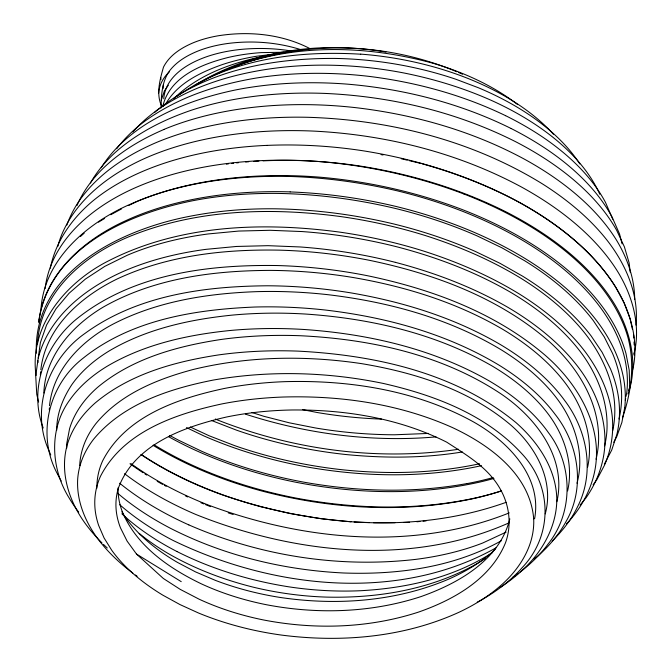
<?xml version="1.0" encoding="UTF-8"?>
<svg xmlns="http://www.w3.org/2000/svg" width="672" height="672" viewBox="0 0 672 672"><rect width="100%" height="100%" fill="white"/><g stroke="black" fill="none" stroke-linecap="round" stroke-linejoin="round"><path stroke-width="1.01" d="M56.725 430.206C56.591 413.885 62.924 398.16 71.803 384.703A236.804 132.896 7.9 0 1 108.872 351.12C146.084 328.978 189.244 319.519 231.899 315.143A291.152 163.405 7.9 0 1 305.735 314.059C370.373 318.478 435.473 333.362 492.005 365.921A226.027 126.848 7.9 0 1 550.628 417.362C565.421 438.48 573.476 465.352 567.605 490.93M36.33 353.245C33.062 271.085 122.144 228.95 190.831 216.09A275.369 154.552 7.9 0 1 275.528 208.807C315.269 209.488 354.85 214.679 393.49 223.902A309.607 173.762 7.9 0 1 475.289 251.429L499.859 263.239L522.64 276.192A301.039 168.949 7.9 0 1 591.251 336.092L602.104 352.254L610.386 368.71A309.238 173.552 7.9 0 1 616.871 434.398L611.738 450.03L604.355 464.159M43.84 393.028C45.133 355.681 72.719 325.088 103.53 306.936C153.846 278.334 212.948 270.614 269.993 270.396A301.274 169.084 7.9 0 1 352.968 277.486C405.292 286.423 456.901 302.417 502.858 329.389A256.376 143.884 7.9 0 1 566.908 385.258C583.674 408.551 593.872 438.354 587.647 467.048M635.998 325.088C638.896 295.268 626.598 266.263 609.008 242.777A304.576 170.94 7.9 0 0 542.119 183.691C472.088 140.574 389.794 119.809 308.003 117.298A279.258 156.727 7.9 0 0 155.912 142.699C125.824 155.66 97.188 174.434 78.506 201.894A301.871 169.42 7.9 0 0 66.856 225.061M41.026 308.347C44.654 259.736 85.924 224.28 127.688 205.38M49.283 409.92L49.392 407.854M49.501 405.779C53.18 369.096 81.841 340.578 113.072 324.106C157.273 301.224 207.514 293.412 256.763 291.648A296.898 166.631 7.9 0 1 327.852 294.68C388.475 301.862 448.988 318.234 501.556 350.011A241.349 135.45 7.9 0 1 557.164 398.84C575.047 422.545 584.993 453.944 577.004 483.269M302.467 50.165C278.536 42.361 252.848 40.253 227.909 43.47A108.562 60.934 7.9 0 0 198.87 50.677C187.631 55.104 176.66 61.412 169.277 71.207C161.893 81.74 161.188 95.458 161.137 107.89M163.069 88.62L163.372 84.773M40.362 374.766L40.656 371.75M40.849 369.743C45.57 327.298 81.27 296.26 117.718 278.695C168.059 255.335 224.448 249.094 279.409 250.152A304.987 171.158 7.9 0 1 370.28 260.484C433.7 273.773 496.91 296.999 546.815 339.461C580.625 368.449 607.127 413.473 596.072 459.245M163.75 98.776C165.48 76.364 187.723 63.269 206.875 56.641A120.901 67.847 7.9 0 1 240.694 49.434C257.502 47.796 274.529 48.224 291.194 50.971M634.04 355.068L634.402 351.943M161.532 105.966C155.921 93.702 159.97 79.388 163.514 67.057C169.646 54.978 181.81 47.51 193.956 42.487A104.815 58.825 7.9 0 1 218.123 35.792C248.791 30.912 281.467 34.037 309.355 48.283M158.684 93.08C159.18 84.798 163.523 77.137 169.571 71.61M45.091 288.548C51.232 238.501 95.768 204.162 139.44 185.968A283.45 159.079 7.9 0 1 324.366 161.977C372.095 166.345 419.244 176.996 464.05 194.057M625.296 400.268L625.674 398.311M626.052 396.346L626.8 392.423A309.17 173.51 7.9 0 0 397.362 190.856C362.88 182.75 327.667 177.828 292.261 176.543A281.282 157.861 7.9 0 0 127.739 205.414M624.683 407.812L621.852 422.52L616.694 436.8L613.712 442.294M38.741 321.905C48.88 248.161 128.285 213.587 192.956 200.701A275.369 154.543 7.9 0 1 277.654 193.418C317.386 194.09 356.966 199.29 395.615 208.513A309.607 173.754 7.9 0 1 477.414 236.04L501.976 247.85L524.765 260.803A301.039 168.949 7.9 0 1 593.376 320.704L604.22 336.865L612.511 353.321A309.238 173.552 7.9 0 1 618.996 419.009M39.085 319.738C45.209 272.916 84.798 239.266 125.563 220.769A281.282 157.861 7.9 0 1 290.128 191.881M534.601 518.784C542.539 475.734 506.604 440.118 471.962 421.067C415.153 390.163 349.188 379.924 285.13 381.654A265.39 148.94 7.9 0 0 224.204 388.492C178.08 398.378 125.639 416.027 102.648 460.824A201.306 112.98 7.9 0 0 96.886 488.174M161.255 100.162L164.43 90.938L168.302 85.226M509.821 518.843C499.741 560.129 458.22 583.405 420.949 596.602C371.204 612.872 317.352 614.51 266.137 604.674A180.247 101.161 7.9 0 1 201.104 583.733C169.058 568.277 137.012 546.277 122.598 512.459A180.348 101.212 7.9 0 1 118.062 487.847M162.842 106.126C169.714 76.818 201.793 64.058 228.077 57.49A147 82.505 7.9 0 1 261.408 52.609L284.088 52.24M634.015 353.976C641.071 325.786 632.612 296.024 617.786 271.748A309.901 173.922 7.9 0 0 521.018 186.774C457.271 152.51 385.426 134.652 313.337 131.082A282.4 158.491 7.9 0 0 140.23 160.507C107.125 176.282 75.76 200.516 61.454 235.301A304.088 170.663 7.9 0 0 57.725 246.616M632.654 369.902C638.761 344.14 632.033 317.066 619.744 294.126A313.076 175.703 7.9 0 0 576.332 241.794A313.076 175.703 7.9 0 0 509.183 197.014C463.126 173.737 413.221 158.676 362.309 150.671A286.18 160.608 7.9 0 0 267.254 145.387M627.984 394.002C637.98 366.072 631.403 334.975 617.618 309.515A313.076 175.703 7.9 0 0 574.216 257.183A313.076 175.703 7.9 0 0 507.058 212.402C461 189.126 411.096 174.065 360.184 166.06A286.18 160.608 7.9 0 0 265.138 160.776A283.45 159.079 7.9 0 0 263.063 160.852M163.17 106.117L163.682 104.37M556.87 501.724C567.084 457.598 535.399 417.001 500.716 393.691C441.722 354.497 370.163 339.1 300.283 335.731A284.248 159.533 7.9 0 0 220.685 339.528C176.929 346.223 131.972 358.52 97.415 387.5A228.01 127.966 7.9 0 0 69.586 428.652L66.679 443.881L66.763 448.048M628.513 390.558L629.16 388.592M622.524 417.749C631.268 392.448 634.99 364.409 628.135 338.184A311.632 174.896 7.9 0 0 464.041 194.065M545.252 513.895C554.467 480.194 535.433 446.149 510.308 424.637C468.476 389.382 414.59 372.456 361.427 363.611C305.693 355.32 248.228 356.101 193.326 369.457C157.256 379.058 120.221 394.027 95.903 423.612A216.712 121.624 7.9 0 0 79.817 463.596L79.867 465.629M38.262 357.991C49.19 315.781 86.68 287.263 125 270.707A264.978 148.714 7.9 0 1 206.144 249.329L236.611 246.448L268.061 245.675L300.031 246.952A307.188 172.402 7.9 0 1 395.346 262.34M165.379 104.546C177.047 83.504 200.248 72.4 222.046 64.68A184.708 103.656 7.9 0 1 256.771 56.213L276.15 53.852M593.099 484.798L596.778 479.816L604.615 464.965A308.759 173.284 7.9 0 0 612.326 417.371C610 393.54 599.634 371.322 585.539 352.22A292.362 164.077 7.9 0 0 519.011 293.79C488.888 275.377 456.246 261.433 422.638 250.765A308.734 173.267 7.9 0 0 339.494 232.084C262.038 221.726 179.231 224.708 108.419 260.921C66.335 282.148 28.879 325.643 36.044 375.539M580.096 505.025L585.875 498.036A307.188 172.402 7.9 0 0 604.783 446.317C606.346 420.017 597.038 394.38 582.389 372.842A282.156 158.357 7.9 0 0 507.562 307.146C472.5 286.952 434.423 272.572 395.346 262.34M173.645 98.776C200.97 71.87 239.518 60.22 276.444 53.836M80.447 236.519L84.168 233.192M566.504 523.757L568.739 521.556A304.996 171.167 7.9 0 0 593.956 474.634C605.002 428.862 578.5 383.838 544.69 354.85C494.794 312.388 431.575 289.162 368.155 275.864A304.987 171.167 7.9 0 0 277.292 265.541C208.345 264.516 133.963 273.764 78.145 317.755C45.679 343.174 28.157 388.332 43.218 428.005M154.812 112.333L156.265 110.905C205.59 70.09 272.177 58.178 334.589 58.422A228.892 128.461 7.9 0 1 456.036 79.313L478.246 87.696A234.242 131.46 7.9 0 1 579.81 163.926M495.222 549.276L490.678 553.61A249.152 139.835 7.9 0 1 448.073 579.39C395.573 601.591 336.764 605.749 280.745 597.534A189.991 106.63 7.9 0 1 215.158 580.28L195.544 571.906L177.408 562.38A196.115 110.065 7.9 0 1 123.421 514.483L121.918 511.795M533.946 559.096L537.961 555.904A296.898 166.631 7.9 0 0 566.177 521.287C585.598 487.486 578.726 444.074 555.038 414.229A241.349 135.45 7.9 0 0 499.43 365.392C446.863 333.623 386.358 317.251 325.727 310.078A296.898 166.622 7.9 0 0 254.646 307.037C194.788 309.523 130.956 319.729 82.958 358.327C48.434 385.006 36.33 435.305 57.464 473.97M173.888 98.599L175.484 97.423M177.089 96.247C229.824 58.817 297.612 50.366 360.73 54.205M194.376 85.68C250.681 50.232 321.048 40.765 385.98 52.063M496.003 547.856C397.303 603.12 271.496 588.302 172.922 540.364A252.378 141.641 7.9 0 1 119.75 504.714M197.778 83.849C268.262 42.823 356.034 42.134 433.037 63.269A192.679 108.133 7.9 0 1 517.322 104.336M492.626 552.434C453.491 577.718 406.585 588.244 360.536 590.722A213.629 119.893 7.9 0 1 288.364 586.757C249.715 580.633 211.831 569.167 176.87 551.485M98.524 222.146L104.63 218.434M110.746 214.729L121.548 208.883M506.092 532.132L482.689 543.018A235.637 132.241 7.9 0 1 415.43 559.406C338.629 568.252 259.636 555.786 188.84 524.899M501.287 540.784C453.524 567.454 397.547 574.938 343.543 572.989C283.676 570.066 224.095 555.643 170.587 528.36A263.584 147.932 7.9 0 1 117.709 493.29M477.229 602.129L479.926 600.785A276.007 154.904 7.9 0 0 522.119 567.714C552.989 535.273 552.443 486.36 521.942 453.81C486.049 414.481 434.07 395.01 383.3 383.443C327.466 371.843 269.422 370.238 213.192 380.083C169.512 388.752 123.287 403.662 93.786 439.001A216.712 121.624 7.9 0 0 77.692 478.976C76.448 499.615 84.311 519.54 95.953 536.239A230.597 129.419 7.9 0 0 132.804 573.09M128.974 205.338L137.323 201.356A283.45 159.079 7.9 0 1 322.241 177.374C369.978 181.726 417.119 192.385 461.933 209.446A311.632 174.896 7.9 0 1 625.993 353.573L629.227 370.247L629.689 386.778M164.002 129.452C140.759 139.381 118.7 152.594 100.825 170.629A298.175 167.345 7.9 0 0 76.936 205.615M509.25 522.749C410.651 566.798 293.958 553.787 195.972 514.534A278.393 156.24 7.9 0 1 124.53 473.676M509.267 512.887C413.112 551.393 302.921 540.498 207.598 504.773A282.593 158.6 7.9 0 1 131.006 463.646M227.438 69.686L230.252 68.552M234.007 67.032L240.576 64.386M506.083 502.345C414.523 535.013 312.186 525.848 221.525 494.592A285.071 159.986 7.9 0 1 141.028 454.583M241.517 64.075C310.834 39.841 389.298 43.294 456.809 71.753M462.328 451.954C424.124 458.296 385.106 458.296 346.626 454.6A282.442 158.516 7.9 0 1 236.561 430.172L211.378 420.437M479.548 463.764C435.254 473.323 389.5 474.44 344.501 469.988A282.442 158.516 7.9 0 1 234.436 445.561L209.261 435.826L190.31 427.022M467.074 483.538C413.675 493.273 358.68 491.786 305.34 482.429A283.979 159.373 7.9 0 1 201.793 451.324L178.853 440.353A278.678 156.4 7.9 0 1 169.781 435.464M458.522 449.274C377.412 461.278 293.311 449.87 217.207 419.849L215.326 419M416.867 521.783L419.975 521.472M423.091 521.161L426.208 520.85M428.568 433.432L394.573 434.784A276.772 155.324 7.9 0 1 315.378 427.955L289.313 422.814L263.836 416.296L252.008 412.524M436.002 436.892C371.801 442.504 306.634 433.961 245.406 414.128M395.094 522.715L373.489 522.724M403.385 522.472L409.601 522.295M354.127 521.993L369.407 522.572M290.136 191.932C325.542 193.225 360.763 198.122 395.237 206.27A309.17 173.51 7.9 0 1 624.725 407.82M351.061 521.816L321.367 518.776L290.514 513.635L261.005 506.789M381.024 154.619L383.057 154.988M302.459 409.601L317.495 412.566A276.763 155.333 7.9 0 0 381.536 419.11M401.234 158.718L407.215 160.154M409.214 160.633L421.176 163.514M422.184 163.817C455.692 173.057 488.275 185.674 518.902 202.154A309.901 173.922 7.9 0 1 615.653 287.137L624.145 302.971L630.168 318.973L632.352 329.011M228.22 512.862L233.117 514.466M458.741 72.568L462.605 74.206M505.63 115.693C462.874 94.996 416.539 82.312 369.466 76.432A252.26 141.574 7.9 0 0 255.889 78.095C216.871 84.697 178.189 97.339 145.748 120.523A280.636 157.5 7.9 0 0 117.995 147.025A279.434 156.828 7.9 0 0 116.701 148.705M511.19 128.537C460.202 103.228 404.166 88.948 347.55 84.16A261.148 146.563 7.9 0 0 234.998 90.073C203.742 96.6 173.124 107.201 145.967 124.219A287.272 161.23 7.9 0 0 101.195 167.723M186.48 427.594L203.91 435.935A283.979 159.373 7.9 0 0 307.465 467.04C360.797 476.398 415.8 477.884 469.19 468.149A262.786 147.479 7.9 0 0 481.471 465.646M136.517 554.072L163.321 578.466L180.172 589.352L198.979 599.122A180.247 101.161 7.9 0 0 264.02 620.063C315.235 629.899 369.088 628.261 418.832 611.99C453.953 599.642 490.694 579.012 505.462 542.892C511.837 525.42 509.578 505.806 500.598 489.661C488.67 467.846 466.872 455.246 446.704 442.159C398.983 418.144 344.887 409.5 291.85 409.987A238.056 133.602 7.9 0 0 226.405 417.043C184.38 426.661 134.526 444.142 118.306 488.292A180.348 101.212 7.9 0 0 120.473 527.848L127.109 541.12L136.517 554.072L181.23 581.658M612.772 219.24L605.539 202.499A265.306 148.898 7.9 0 0 505.621 115.693M622.087 243.852L619.55 233.965L612.158 217.216A277.427 155.702 7.9 0 0 511.182 128.545M38.64 402.083L36.742 394.296L35.725 375.95L40.387 342.602L46.57 325.021L56.053 308.734L69.073 293.261L85.386 279.073L104.815 266.356L127.117 255.318A264.978 148.714 7.9 0 1 208.27 233.94L238.736 231.059L270.186 230.286L302.156 231.563A307.18 172.402 7.9 0 1 397.463 246.96C436.54 257.174 474.625 271.564 509.687 291.757A282.156 158.357 7.9 0 1 584.514 357.454C599.164 378.991 608.462 404.628 606.908 430.928A307.18 172.402 7.9 0 1 604.649 445.88M630.185 272.084L629.126 262.92L624.422 246.91L616.644 230.269A287.7 161.465 7.9 0 0 516.062 141.935C456.91 111.93 391.02 96.348 324.904 93.416A268.716 150.814 7.9 0 0 191.251 110.267C163.892 119.566 137.55 132.737 115.794 151.981A293.588 164.766 7.9 0 0 90.434 182.994M634.704 299.569C634.57 278.2 627.178 257.586 616.106 239.509A296.537 166.421 7.9 0 0 524.958 159.466C472.634 131.048 414.414 114.484 355.412 107.629A275.276 154.493 7.9 0 0 163.943 129.419M160.81 77.692L160.927 79.531M633.654 335.026L633.822 338.008M634.032 341.972L634.192 344.954M37.85 360.562L37.96 362.603M37.523 343.904C39.774 291.581 85.579 254.31 130.729 235.99C197.316 209.143 271.236 207.169 341.611 216.695A308.742 173.275 7.9 0 1 424.763 235.368C458.371 246.044 491.005 259.988 521.136 278.401A292.362 164.086 7.9 0 1 587.656 336.832C601.759 355.933 612.116 378.16 614.452 401.982A308.759 173.284 7.9 0 1 612.772 430.508M360.73 54.121A213.763 119.969 7.9 0 1 539.944 121.002A213.763 119.969 7.9 0 1 553.451 134.249M137.113 576.257A230.597 129.419 7.9 0 1 135.374 574.997M139.18 533.4A220.315 123.648 7.9 0 0 167.521 553.123C194.292 568.672 223.44 579.734 253.436 587.21A203.952 114.458 7.9 0 0 326.474 597.106C377.135 598.34 429.106 589.814 473.978 565.362A259.703 145.748 7.9 0 0 485.134 558.575M107.276 548.008A249.95 140.28 7.9 0 1 103.48 544.404M102.01 542.942A249.95 140.28 7.9 0 1 84.176 521.968C68.393 499.691 59.497 470.963 67.469 444.041A228.01 127.966 7.9 0 1 95.29 402.881C129.847 373.909 174.812 361.603 218.568 354.917A284.248 159.524 7.9 0 1 298.166 351.128C375.001 355.11 455.574 372.7 516.188 422.772C538.339 442.361 556.424 469.258 556.819 499.741C556.601 521.304 547.386 541.682 533.845 558.146A284.273 159.541 7.9 0 1 500.111 587.496M176.87 551.485A238.123 133.636 7.9 0 1 121.859 513.778M78.7 512.14A264.877 148.655 7.9 0 1 69.191 498.053C50.778 468.678 48.653 428.753 69.678 400.092A236.813 132.905 7.9 0 1 106.747 366.5C143.959 344.375 187.118 334.9 229.774 330.532A291.152 163.397 7.9 0 1 303.618 329.456C368.256 333.866 433.356 348.751 489.888 381.31A226.027 126.848 7.9 0 1 548.503 432.751C573.132 464.99 573.544 512.291 548.016 544.144A291.161 163.405 7.9 0 1 520.22 571.948M518.608 573.166A291.161 163.405 7.9 0 1 516.97 574.375M515.315 575.568A291.161 163.405 7.9 0 1 512.778 577.34M61.219 481.051A276.906 155.4 7.9 0 1 57.49 473.962M50.753 454.927A286.616 160.852 7.9 0 1 49.148 451.172C29.963 409.349 48.258 359.142 84.907 333.463C137.315 295.201 204.599 286.213 267.876 285.785A301.266 169.084 7.9 0 1 350.843 292.874C403.166 301.812 454.784 317.806 500.741 344.778A256.376 143.884 7.9 0 1 564.782 400.646C587.412 430.475 595.064 472.466 577.643 506.621A301.367 169.134 7.9 0 1 552.182 540.968M188.84 524.899A271.958 152.628 7.9 0 1 119.633 483.21M210.596 506.638A284.995 159.944 7.9 0 1 205.75 504.731M203.826 503.95A284.995 159.944 7.9 0 1 200.962 502.774M187.58 496.936A284.995 159.944 7.9 0 1 185.674 496.054M166.169 486.31A284.995 159.944 7.9 0 1 164.354 485.327M162.557 484.344A284.995 159.944 7.9 0 1 157.214 481.328M146.731 475.037A284.995 159.944 7.9 0 1 144.908 473.886M143.102 472.727A284.995 159.944 7.9 0 1 129.99 463.764M261.022 506.755A285.314 160.129 7.9 0 1 141.196 454.423M153.048 445.284A285.264 160.096 7.9 0 0 263.147 491.358C330.952 508.922 402.822 513.349 471.635 498.994A260.61 146.261 7.9 0 0 501.598 490.837M38.951 322.736A306.104 171.797 7.9 0 1 39.27 319.763M154.022 444.755A284.138 159.466 7.9 0 0 294.697 497.826C354.682 509.3 417.094 510.913 476.927 497.633A261.828 146.941 7.9 0 0 500.472 491.232M168.496 436.624A284.08 159.432 7.9 0 0 296.822 482.429C356.807 493.92 419.219 495.516 479.052 482.244A261.828 146.941 7.9 0 0 493.954 478.43M493.24 477.532A262.786 147.479 7.9 0 1 467.107 483.588M50.358 268.187A305.861 171.654 7.9 0 1 50.744 266.221C56.314 240.685 72.022 218.719 91.661 201.936A287.7 161.465 7.9 0 1 154.022 166.849A283.45 159.079 7.9 0 1 267.246 145.362M226.388 164.136A283.45 159.079 7.9 0 1 228.43 163.867M231.512 163.481A283.45 159.079 7.9 0 1 233.562 163.237M236.594 162.901A283.45 159.079 7.9 0 1 238.594 162.691M245.666 162.019A283.45 159.079 7.9 0 1 248.716 161.759M253.814 161.381A283.45 159.079 7.9 0 1 258.947 161.062M599.802 194.275A250.874 140.792 7.9 0 0 491.896 100.632C463.764 88.049 434.154 79.019 403.948 72.988A241.668 135.626 7.9 0 0 287.616 66.746C241.508 71.324 194.888 83.605 156.584 110.561A273.487 153.485 7.9 0 0 132.812 131.972M533.694 518.767C534.946 545.563 519.28 569.814 499.531 586.622A265.373 148.932 7.9 0 1 459.211 612.167C403.948 637.484 341.191 642.81 281.392 635.065A201.306 112.972 7.9 0 1 198.349 612.94L179.978 604.573L162.943 595.224A206.119 115.676 7.9 0 1 111.762 550.301L104.093 537.986L98.675 525.496A201.306 112.98 7.9 0 1 100.514 476.213C123.522 431.416 175.955 413.767 222.088 403.88A265.39 148.949 7.9 0 1 283.004 397.034C340.654 395.354 399.353 403.822 452.264 427.484C489.577 444.889 530.023 474.281 533.694 518.767"/></g></svg>
